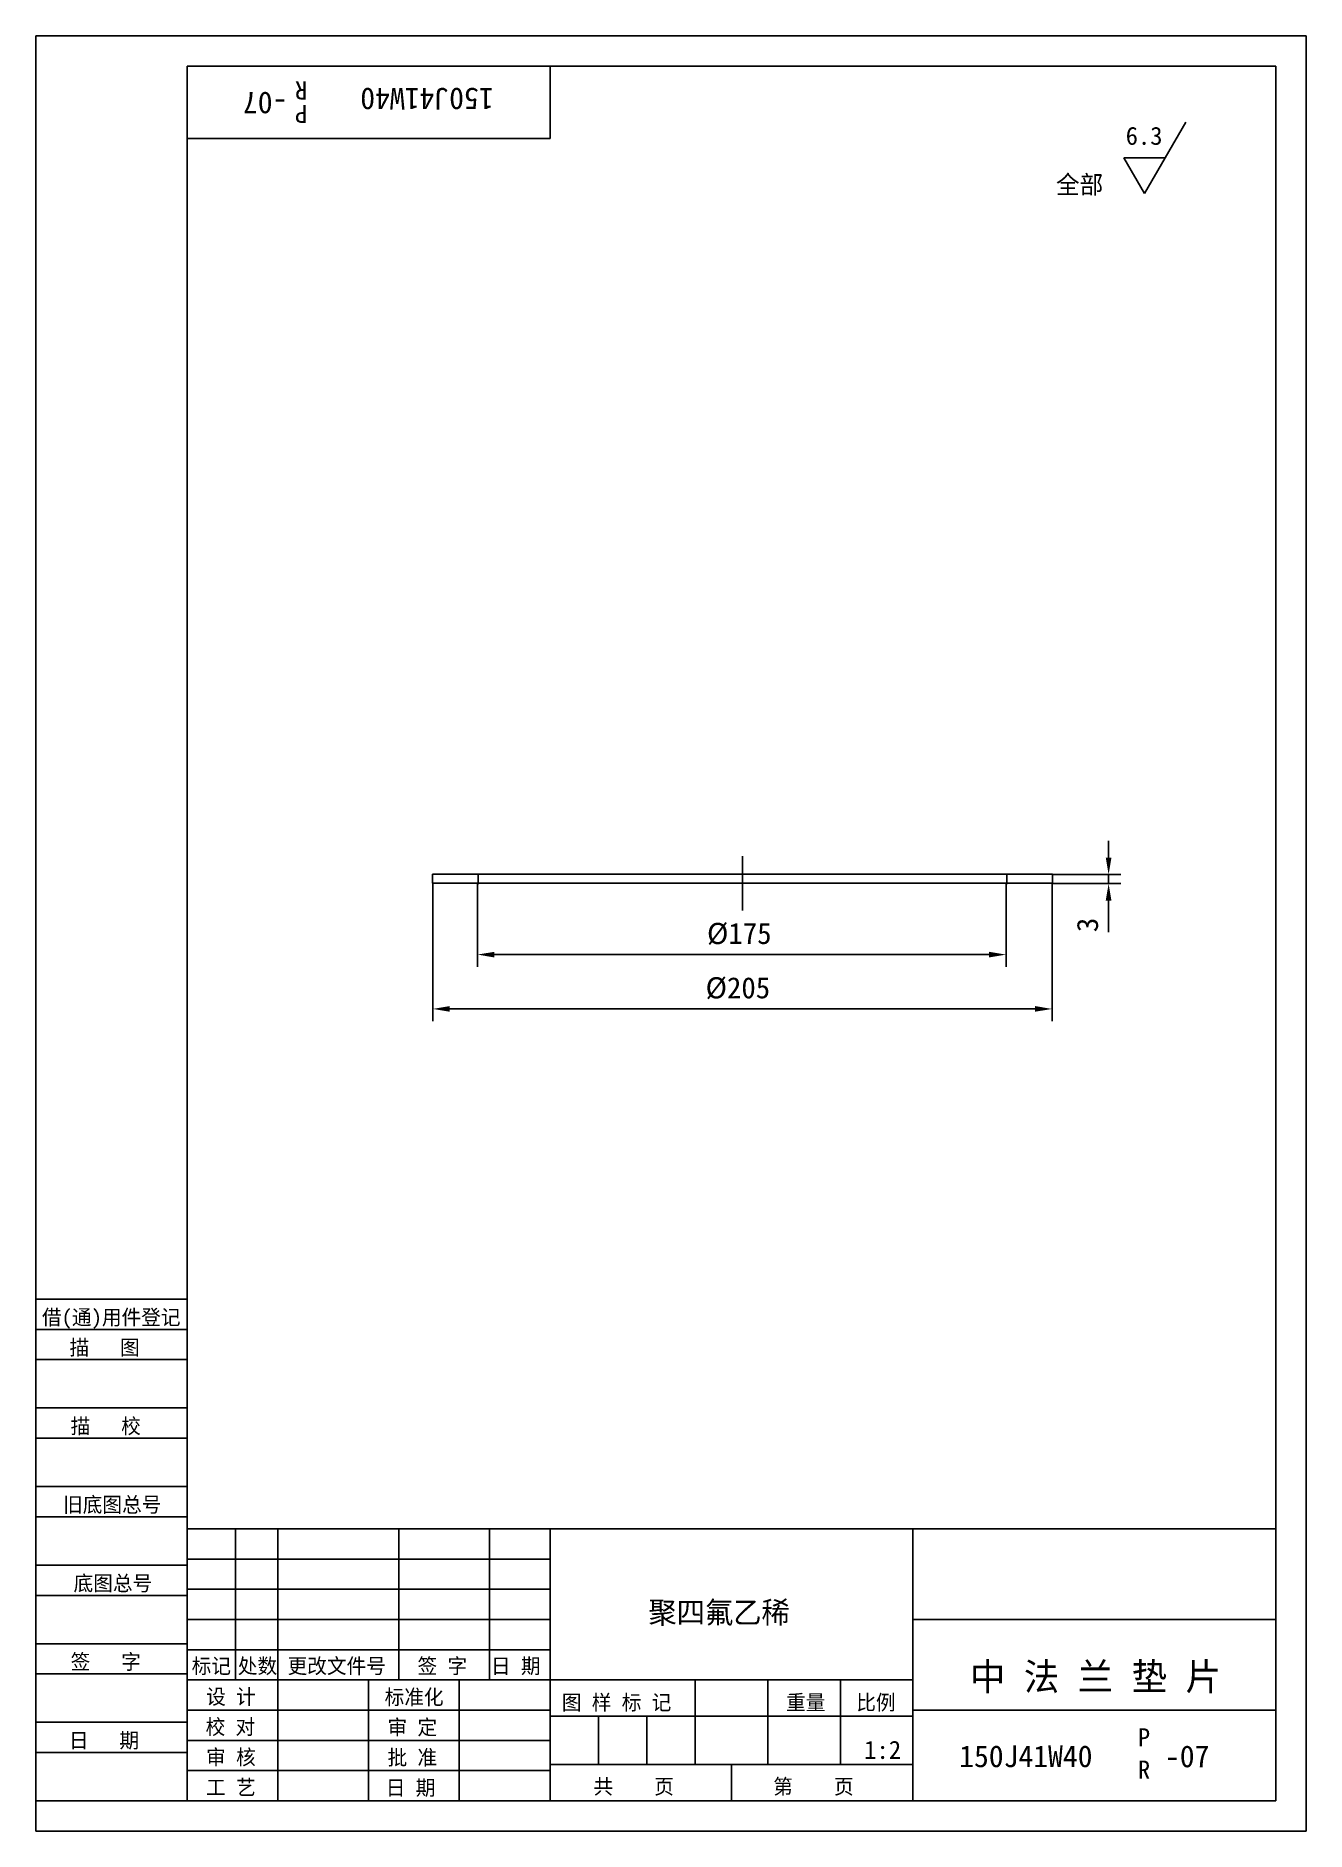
# Model space of a CAD drawing. Header units: metres. Extents: x 0 to 210, y 0 to 297.
import ezdxf

# ---------------------------------------------------------------- set-up
doc = ezdxf.new("R2010")
doc.units = ezdxf.units.M
for name, color, linetype in [('C', 6, 'Continuous'), ('D', 1, 'Continuous'), ('FL', 5, 'Continuous'), ('T', 7, 'Continuous'), ('TL', 4, 'Continuous')]:
    doc.layers.add(name, color=color, linetype=linetype)

# ---------------------------------------------------------------- blocks, each defined once
blk = doc.blocks.new('TUKUN4')
at = {"layer": 'FL'}
for p, q in [((0, 297), (0, 0)), ((210, 297), (0, 297)), ((210, 0), (210, 297)), ((0, 78), (25, 78)), ((0, 70), (25, 70)), ((0, 65), (25, 65)), ((0, 57), (25, 57)), ((0, 52), (25, 52)), ((33, 25), (33, 50)), ((40, 5), (40, 50)), ((60, 25), (60, 50)), ((75, 25), (75, 50)), ((25, 45), (85, 45)), ((0, 44), (25, 44)), ((0, 39), (25, 39)), ((25, 40), (85, 40)), ((25, 35), (85, 35)), ((0, 31), (25, 31)), ((25, 30), (85, 30)), ((0, 26), (25, 26)), ((70, 5), (70, 25)), ((0, 18), (25, 18)), ((25, 20), (85, 20)), ((25, 15), (85, 15)), ((0, 13), (25, 13)), ((25, 10), (85, 10)), ((0, 0), (210, 0))]:
    blk.add_line(p, q, dxfattribs=at)
at = {"layer": 'TL'}
for p, q in [((25, 5), (25, 292)), ((205, 292), (25, 292)), ((85, 292), (85, 280)), ((205, 5), (205, 292)), ((85, 280), (25, 280)), ((0, 88), (25, 88)), ((0, 83), (25, 83)), ((205, 50), (25, 50)), ((85, 5), (85, 50)), ((145, 5), (145, 50)), ((205, 35), (145, 35)), ((145, 25), (25, 25)), ((55, 5), (55, 25)), ((109, 11), (109, 25)), ((121, 11), (121, 25)), ((133, 11), (133, 25)), ((85, 19), (145, 19)), ((93, 11), (93, 19)), ((101, 11), (101, 19)), ((205, 20), (145, 20)), ((145, 11), (85, 11)), ((115, 5), (115, 11)), ((0, 5), (205, 5))]:
    blk.add_line(p, q, dxfattribs=at)
at = {"layer": 'T'}
for s, p in [('借(通)用件登记', (1, 83.76)), ('描   图', (5.56, 78.76)), ('描   校', (5.74, 65.76)), ('旧底图总号', (4.49, 52.76)), ('底图总号', (6.22, 39.76)), ('签   字', (5.74, 26.76)), ('标记', (25.75, 26.07)), ('处数', (33.38, 26.07)), ('更改文件号', (41.61, 26.07)), ('签 字', (63.1, 26.07)), ('日 期', (75.23, 26.07)), ('设 计', (28.14, 20.99)), ('标准化', (57.65, 20.93)), ('图 样 标 记', (86.95, 20.04)), ('重量', (124.03, 20.04)), ('比例', (135.64, 20.04)), ('校 对', (28.05, 15.99)), ('审 定', (58.13, 15.93)), ('日   期', (5.45, 13.76)), ('审 核', (28.14, 10.99)), ('批 准', (58.13, 10.93)), ('共    页', (92.18, 6.13)), ('第    页', (121.9, 6.13)), ('工 艺', (28.14, 5.99)), ('日 期', (57.84, 5.93))]:
    blk.add_text(s, height=2.5, dxfattribs=at).set_placement(p)

msp = doc.modelspace()

# ---------------------------------------------------------------- linework, layer by layer
at = {"layer": 'C'}
msp.add_line((116.82, 161.32), (116.82, 152.33), dxfattribs=at)
at = {"layer": 'D'}
for p, q in [((190.12, 282.74), (183.29, 270.91)), ((183.29, 270.91), (179.88, 276.83)), ((179.88, 276.83), (186.71, 276.83)), ((177.35, 161.05), (177.35, 163.85)), ((168, 158.25), (179.35, 158.25)), ((177.35, 158.25), (177.35, 156.75)), ((65.61, 156.75), (65.61, 134.02)), ((73, 156.75), (73, 143.01)), ((160.4, 156.75), (160.4, 143.01)), ((168, 156.75), (168, 134.02)), ((168, 156.75), (179.35, 156.75)), ((177.35, 153.95), (177.35, 151.15)), ((177.35, 151.15), (177.35, 148.73)), ((75.8, 145.01), (157.6, 145.01)), ((68.41, 136.02), (165.2, 136.02))]:
    msp.add_line(p, q, dxfattribs=at)
for points in [[(176.88, 161.05), (177.82, 161.05), (177.35, 158.25)], [(176.88, 153.95), (177.82, 153.95), (177.35, 156.75)], [(75.8, 145.47), (75.8, 144.54), (73, 145.01)], [(157.6, 145.47), (157.6, 144.54), (160.4, 145.01)], [(68.41, 136.49), (68.41, 135.56), (65.61, 136.02)], [(165.2, 136.49), (165.2, 135.56), (168, 136.02)]]:
    msp.add_solid(points, dxfattribs=at)
at = {"layer": 'TL'}
for p, q in [((65.56, 158.33), (73.06, 158.33)), ((65.56, 156.83), (65.56, 158.33)), ((73.06, 158.33), (116.81, 158.33)), ((73.1, 158.21), (73.1, 156.65)), ((160.57, 158.33), (116.82, 158.33)), ((160.53, 158.21), (160.53, 156.65)), ((168.07, 158.33), (160.57, 158.33)), ((168.07, 156.83), (168.07, 158.33)), ((73.06, 156.83), (65.56, 156.83)), ((116.81, 156.83), (73.06, 156.83)), ((116.82, 156.83), (160.57, 156.83)), ((160.57, 156.83), (168.07, 156.83))]:
    msp.add_line(p, q, dxfattribs=at)

# ---------------------------------------------------------------- block references
at = {"layer": 'D'}
msp.add_blockref('TUKUN4', (0, 0), dxfattribs=at)

# ---------------------------------------------------------------- texts
for s, height, rotation, p in [('R', 3, 180, (44.87, 289.46)), ('150J41W40', 3.6, 180, (75.67, 288.39)), ('-07', 3.6, 180, (41.58, 287.71)), ('P', 3, 180, (44.87, 285.59)), ('3', 3.5, 90, (175.6, 148.73))]:
    msp.add_text(s, height=height, rotation=rotation, dxfattribs=at).set_placement(p)
for s, height, p in [('6.3', 2.98, (180.18, 278.98)), ('全部', 3, (168.66, 270.91)), ('%%c175', 3.5, (110.95, 146.76)), ('%%c205', 3.5, (110.72, 137.77)), ('聚四氟乙稀', 3.6, (101.25, 34.38)), ('中 法 兰 垫 片', 4.5, (154.43, 23.3)), ('1:2', 3, (136.93, 11.94)), ('P', 3, (182.18, 14.01)), ('150J41W40', 3.6, (152.65, 10.58)), ('-07', 3.6, (186.67, 10.57)), ('R', 3, (182.18, 8.67))]:
    msp.add_text(s, height=height, dxfattribs=at).set_placement(p)

doc.saveas('drawing.dxf')
